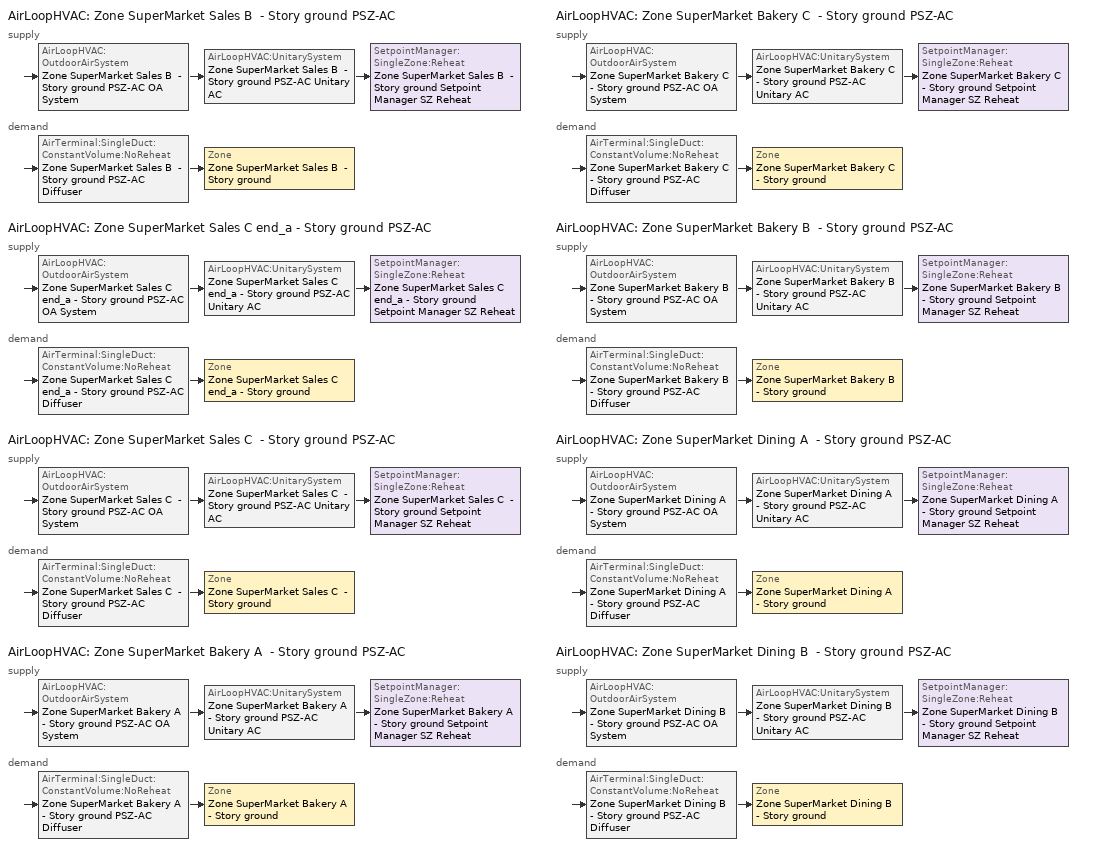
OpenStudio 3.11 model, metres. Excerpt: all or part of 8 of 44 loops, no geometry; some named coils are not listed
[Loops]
AirLoopHVAC 'Zone SuperMarket Sales B  - Story ground PSZ-AC'
 supply: AirLoopHVAC:OutdoorAirSystem 'Zone SuperMarket Sales B  - Story ground PSZ-AC OA System' > AirLoopHVAC:UnitarySystem 'Zone SuperMarket Sales B  - Story ground PSZ-AC Unitary AC' > SetpointManager:SingleZone:Reheat 'Zone SuperMarket Sales B  - Story ground Setpoint Manager SZ Reheat'
 demand: AirTerminal:SingleDuct:ConstantVolume:NoReheat 'Zone SuperMarket Sales B  - Story ground PSZ-AC Diffuser' > Zone 'Zone SuperMarket Sales B  - Story ground'
AirLoopHVAC 'Zone SuperMarket Sales C end_a - Story ground PSZ-AC'
 supply: AirLoopHVAC:OutdoorAirSystem 'Zone SuperMarket Sales C end_a - Story ground PSZ-AC OA System' > AirLoopHVAC:UnitarySystem 'Zone SuperMarket Sales C end_a - Story ground PSZ-AC Unitary AC' > SetpointManager:SingleZone:Reheat 'Zone SuperMarket Sales C end_a - Story ground Setpoint Manager SZ Reheat'
 demand: AirTerminal:SingleDuct:ConstantVolume:NoReheat 'Zone SuperMarket Sales C end_a - Story ground PSZ-AC Diffuser' > Zone 'Zone SuperMarket Sales C end_a - Story ground'
AirLoopHVAC 'Zone SuperMarket Sales C  - Story ground PSZ-AC'
 supply: AirLoopHVAC:OutdoorAirSystem 'Zone SuperMarket Sales C  - Story ground PSZ-AC OA System' > AirLoopHVAC:UnitarySystem 'Zone SuperMarket Sales C  - Story ground PSZ-AC Unitary AC' > SetpointManager:SingleZone:Reheat 'Zone SuperMarket Sales C  - Story ground Setpoint Manager SZ Reheat'
 demand: AirTerminal:SingleDuct:ConstantVolume:NoReheat 'Zone SuperMarket Sales C  - Story ground PSZ-AC Diffuser' > Zone 'Zone SuperMarket Sales C  - Story ground'
AirLoopHVAC 'Zone SuperMarket Bakery A  - Story ground PSZ-AC'
 supply: AirLoopHVAC:OutdoorAirSystem 'Zone SuperMarket Bakery A  - Story ground PSZ-AC OA System' > AirLoopHVAC:UnitarySystem 'Zone SuperMarket Bakery A  - Story ground PSZ-AC Unitary AC' > SetpointManager:SingleZone:Reheat 'Zone SuperMarket Bakery A  - Story ground Setpoint Manager SZ Reheat'
 demand: AirTerminal:SingleDuct:ConstantVolume:NoReheat 'Zone SuperMarket Bakery A  - Story ground PSZ-AC Diffuser' > Zone 'Zone SuperMarket Bakery A  - Story ground'
AirLoopHVAC 'Zone SuperMarket Bakery C  - Story ground PSZ-AC'
 supply: AirLoopHVAC:OutdoorAirSystem 'Zone SuperMarket Bakery C  - Story ground PSZ-AC OA System' > AirLoopHVAC:UnitarySystem 'Zone SuperMarket Bakery C  - Story ground PSZ-AC Unitary AC' > SetpointManager:SingleZone:Reheat 'Zone SuperMarket Bakery C  - Story ground Setpoint Manager SZ Reheat'
 demand: AirTerminal:SingleDuct:ConstantVolume:NoReheat 'Zone SuperMarket Bakery C  - Story ground PSZ-AC Diffuser' > Zone 'Zone SuperMarket Bakery C  - Story ground'
AirLoopHVAC 'Zone SuperMarket Bakery B  - Story ground PSZ-AC'
 supply: AirLoopHVAC:OutdoorAirSystem 'Zone SuperMarket Bakery B  - Story ground PSZ-AC OA System' > AirLoopHVAC:UnitarySystem 'Zone SuperMarket Bakery B  - Story ground PSZ-AC Unitary AC' > SetpointManager:SingleZone:Reheat 'Zone SuperMarket Bakery B  - Story ground Setpoint Manager SZ Reheat'
 demand: AirTerminal:SingleDuct:ConstantVolume:NoReheat 'Zone SuperMarket Bakery B  - Story ground PSZ-AC Diffuser' > Zone 'Zone SuperMarket Bakery B  - Story ground'
AirLoopHVAC 'Zone SuperMarket Dining A  - Story ground PSZ-AC'
 supply: AirLoopHVAC:OutdoorAirSystem 'Zone SuperMarket Dining A  - Story ground PSZ-AC OA System' > AirLoopHVAC:UnitarySystem 'Zone SuperMarket Dining A  - Story ground PSZ-AC Unitary AC' > SetpointManager:SingleZone:Reheat 'Zone SuperMarket Dining A  - Story ground Setpoint Manager SZ Reheat'
 demand: AirTerminal:SingleDuct:ConstantVolume:NoReheat 'Zone SuperMarket Dining A  - Story ground PSZ-AC Diffuser' > Zone 'Zone SuperMarket Dining A  - Story ground'
AirLoopHVAC 'Zone SuperMarket Dining B  - Story ground PSZ-AC'
 supply: AirLoopHVAC:OutdoorAirSystem 'Zone SuperMarket Dining B  - Story ground PSZ-AC OA System' > AirLoopHVAC:UnitarySystem 'Zone SuperMarket Dining B  - Story ground PSZ-AC Unitary AC' > SetpointManager:SingleZone:Reheat 'Zone SuperMarket Dining B  - Story ground Setpoint Manager SZ Reheat'
 demand: AirTerminal:SingleDuct:ConstantVolume:NoReheat 'Zone SuperMarket Dining B  - Story ground PSZ-AC Diffuser' > Zone 'Zone SuperMarket Dining B  - Story ground'
[Sizing:Zone] Zone Cooling Design Supply Air Temperature Input Method=SupplyAirTemperature; Zone Cooling Design Supply Air Temperature {C}=12.7778; Zone Cooling Design Supply Air Temperature Difference {deltaC}=11.11; Zone Heating Design Supply Air Temperature Input Method=SupplyAirTemperature; Zone Heating Design Supply Air Temperature {C}=50; Zone Heating Design Supply Air Temperature Difference {deltaC}=11.11; Zone Cooling Design Supply Air Humidity Ratio {kg-H2O/kg-air}=0.0085; Zone Heating Design Supply Air Humidity Ratio {kg-H2O/kg-air}=0.008; Cooling Design Air Flow Method=DesignDay; Heating Design Air Flow Method=DesignDay; Heating Maximum Air Flow Fraction=1; Account for Dedicated Outdoor Air System=No; Dedicated Outdoor Air System Control Strategy=NeutralSupplyAir; Dedicated Outdoor Air Low Setpoint Temperature for Design {C}=autosize; Dedicated Outdoor Air High Setpoint Temperature for Design {C}=autosize; Zone Load Sizing Method=Sensible Load Only No Latent Load; Zone Latent Cooling Design Supply Air Humidity Ratio Input Method=HumidityRatioDifference; Zone Cooling Design Supply Air Humidity Ratio Difference {kgWater/kgDryAir}=0.005; Zone Latent Heating Design Supply Air Humidity Ratio Input Method=HumidityRatioDifference; Zone Humidification Design Supply Air Humidity Ratio Difference {kgWater/kgDryAir}=0.005; Sizing Option=Coincident; Heating Coil Sizing Method=None; Maximum Heating Capacity To Cooling Load Sizing Ratio {W/W}=1
Zone SuperMarket Sales C end_a - Story ground; Zone SuperMarket Sales B  - Story ground; Zone SuperMarket Sales C  - Story ground; Zone SuperMarket Dining A  - Story ground; Zone SuperMarket Dining B  - Story ground; Zone SuperMarket Bakery A  - Story ground; Zone SuperMarket Bakery B  - Story ground; Zone SuperMarket Bakery C  - Story ground
[Zone equipment]
Zone SuperMarket Sales C end_a - Story ground: Zone SuperMarket Sales C end_a - Story ground PSZ-AC Diffuser
Zone SuperMarket Sales B  - Story ground: Zone SuperMarket Sales B  - Story ground PSZ-AC Diffuser
Zone SuperMarket Sales C  - Story ground: Zone SuperMarket Sales C  - Story ground PSZ-AC Diffuser
Zone SuperMarket Dining A  - Story ground: Zone SuperMarket Dining A  - Story ground PSZ-AC Diffuser
Zone SuperMarket Dining B  - Story ground: Zone SuperMarket Dining B  - Story ground PSZ-AC Diffuser
Zone SuperMarket Bakery A  - Story ground: Zone SuperMarket Bakery A  - Story ground Exhaust Fan, Zone SuperMarket Bakery A  - Story ground PSZ-AC Diffuser
Zone SuperMarket Bakery B  - Story ground: Zone SuperMarket Bakery B  - Story ground Exhaust Fan, Zone SuperMarket Bakery B  - Story ground PSZ-AC Diffuser
Zone SuperMarket Bakery C  - Story ground: Zone SuperMarket Bakery C  - Story ground Exhaust Fan, Zone SuperMarket Bakery C  - Story ground PSZ-AC Diffuser
[Fan:ZoneExhaust] Availability Schedule=Always On Discrete; Fan Total Efficiency=0.53983; Pressure Rise {Pa}=124.544; Flow Fraction Schedule=Always On Discrete; System Availability Manager Coupling Mode=Decoupled
Name | Maximum Flow Rate {m3/s}
Zone SuperMarket Bakery A  - Story ground Exhaust Fan; Zone SuperMarket Bakery C  - Story ground Exhaust Fan | 0.114032
Zone SuperMarket Bakery B  - Story ground Exhaust Fan | 1.08867
[Refrigeration:Case] Zone=Zone SuperMarket Sales B  - Story ground; Rated Ambient Relative Humidity {percent}=55; Rated Runtime Fraction=0.85; Case Height {m}=1.5; Under Case HVAC Return Air Fraction=0
Name | Availability Schedule | Rated Ambient Temperature {C} | Rated Total Cooling Capacity per Unit Length {W/m} | Rated Latent Heat Ratio | Case Length {m} | Case Operating Temperature {C} | Latent Case Credit Curve Type | Latent Case Credit Curve | Standard Case Fan Power per Unit Length {W/m} | Operating Case Fan Power per Unit Length {W/m} | Standard Case Lighting Power per Unit Length {W/m} | Installed Case Lighting Power per Unit Length {W/m} | Case Lighting Schedule | Fraction of Lighting Energy to Case | Case Anti-Sweat Heater Power per Unit Length {W/m} | Minimum Anti-Sweat Heater Power per Unit Length {W/m} | Anti-Sweat Heater Control Type | Humidity at Zero Anti-Sweat Heater Energy {percent} | Fraction of Anti-Sweat Heater Energy to Case | Case Defrost Power per Unit Length {W/m} | Case Defrost Type | Case Defrost Schedule | Case Defrost Drip-Down Schedule | Defrost Energy Correction Curve Type | Defrost Energy Correction Curve | Case Credit Fraction Schedule | Design Evaporator Temperature or Brine Inlet Temperature {C}
Coffin - Frozen Food | Always On Discrete | 23.8889 | 206.7 | 0.2 | 21.9256 | -21.7 | DewpointMethod | Coffin Latent Curve | 6.6 | 6.6 | 15.3 | 15.3 | Always On Discrete | 0.5 | 16.9 | 0 | Constant | 0 | 0.7 | 786 | ElectricWithTemperatureTermination | Coffin - Frozen Food Defrost | Coffin - Frozen Food Dripdown | DewpointMethod | Coffin Defrost Curve | Coffin - Frozen Food Case Credit | -24.4
Coffin - Ice Cream | Always On Discrete | 23.8889 | 240.4 | 0.2 | 5.48141 | -28.3 | DewpointMethod | Coffin Latent Curve | 6.6 | 6.6 | 17.6 | 17.6 | Always On Discrete | 0.5 | 13.1 | 0 | Constant | 0 | 0.7 | 745 | ElectricWithTemperatureTermination | Coffin - Ice Cream Defrost | Coffin - Ice Cream Dripdown | DewpointMethod | Coffin Defrost Curve | Coffin - Ice Cream Case Credit | -31.1
Reach-in - Ice Cream | Always On Discrete | 23.8889 | 473.9 | 0.1 | 51.2512 | -23.9 | DewpointMethod | Glass Door Latent Curve | 32.5 | 32.5 | 25.8 | 25.8 | Always On Discrete | 0.5 | 139.4 | 0 | Constant | 0 | 0.7 | 955.4 | ElectricWithTemperatureTermination | Reach-in - Ice Cream Defrost | Reach-in - Ice Cream Dripdown | DewpointMethod | Glass Door Defrost Curve | Reach-in - Ice Cream Case Credit | -27.2
Reach-in - Frozen Food | Always On Discrete | 23.8889 | 438.9 | 0.1 | 14.2517 | -20 | DewpointMethod | Glass Door Latent Curve | 32.5 | 32.5 | 25.8 | 25.8 | Always On Discrete | 0.5 | 139.4 | 0 | Constant | 0 | 0.7 | 955.4 | ElectricWithTemperatureTermination | Reach-in - Frozen Food Defrost | Reach-in - Frozen Food Dripdown | DewpointMethod | Glass Door Defrost Curve | Reach-in - Frozen Food Case Credit | -23.9
Reach-in - Dairy Deli Beverage Case | Always On Discrete | 23.8889 | 282.1 | 0.2 | 87.7026 | 1.4 | DewpointMethod | Glass Door Latent Curve | 21.3 | 21.3 | 22.7 | 22.7 | Always On Discrete | 0.5 | 56.6 | 0 | Constant | 0 | 0.7 | 0 | OffCycle | Always On Discrete |  | None |  | Reach-in - Dairy Deli Beverage Case Case Credit | -1.1
Service - Meat Deli Bakery | Always On Discrete | 23.8889 | 317.3 | 0.1 | 23.296 | -2.2 | DewpointMethod | Glass Door Latent Curve | 12.6 | 12.6 | 17 | 17 | Always On Discrete | 0.5 |  | 0 | None | 0 | 1 | 0 | OffCycle | Always On Discrete |  | None |  | Service - Meat Deli Bakery Case Credit | -6.7
Island - Deli Produce | Always On Discrete | 23.8889 | 372.6 | 0.2 | 4.93327 | -1.1 | DewpointMethod | Coffin Latent Curve | 7.6 | 7.6 | 9.8 | 9.8 | Always On Discrete | 0.5 | 13.1 | 0 | Constant | 0 | 0.7 | 656.2 | ElectricWithTemperatureTermination | Island - Deli Produce Defrost | Island - Deli Produce Dripdown | DewpointMethod | Coffin Defrost Curve | Island - Deli Produce Case Credit | -3.6
Vertical Open - All | Always On Discrete | 23.8889 | 1187.6 | 0.3 | 22.4738 | 0.6 | DewpointMethod | Open Latent Curve | 14.5 | 14.5 | 18.9 | 18.9 | Always On Discrete | 0.5 |  | 0 | None | 0 | 1 | 0 | OffCycle | Always On Discrete |  | None |  | Vertical Open - All Case Credit | -2.2
SuperMarket advanced LT Coffin - Ice Cream - Ice Cream |  | 24 | 1432.66 | 0.2 | 2 | -27.2 | CaseTemperatureMethod | Refrigeration Case Latent Credit Curve 1 | 41.01 | 8.75 | 45.93 | 16.4 |  | 1 |  |  | None | -10 | 1 | 0 | OffCycle | Always On Discrete |  | None |  |  | -31.1
SuperMarket advanced LT Reach-In - Ice Cream - Ice Cream |  | 24 | 1432.66 | 0.1 | 42 | -22.2 | CaseTemperatureMethod | Refrigeration Case Latent Credit Curve 2 | 41.01 | 32.81 | 45.93 | 28.5 |  | 1 |  |  | None | -10 | 1 | 0 | OffCycle | Always On Discrete |  | None |  |  | -26.1
SuperMarket advanced LT Reach-In - Frozen Food - Frozen Food |  | 24 | 1432.66 | 0.1 | 42 | -18.3 | CaseTemperatureMethod | Refrigeration Case Latent Credit Curve 3 | 41.01 | 32.81 | 45.93 | 28.5 |  | 1 |  |  | None | -10 | 1 | 0 | OffCycle | Always On Discrete |  | None |  |  | -21.7
SuperMarket advanced MT Island - Deli Produce - Deli |  | 24 | 1432.66 | 0.2 | 25.2 | 0 | CaseTemperatureMethod | Refrigeration Case Latent Credit Curve 4 | 41.01 | 8.7 | 45.93 | 16.4 |  | 1 |  |  | None | -10 | 1 | 0 | OffCycle | Always On Discrete |  | None |  |  | -3.9
SuperMarket advanced MT Island - Deli Produce - Produce |  | 24 | 1432.66 | 0.2 | 18 | 0 | CaseTemperatureMethod | Refrigeration Case Latent Credit Curve 5 | 41.01 | 8.7 | 45.93 | 16.4 |  | 1 |  |  | None | -10 | 1 | 0 | OffCycle | Always On Discrete |  | None |  |  | -3.9
SuperMarket advanced MT Service - Meat - Meat |  | 24 | 1432.66 | 0.1 | 7.2 | -0.6 | CaseTemperatureMethod | Refrigeration Case Latent Credit Curve 6 | 41.01 | 23 | 45.93 | 15.6 |  | 1 |  |  | None | -10 | 1 | 0 | OffCycle | Always On Discrete |  | None |  |  | -3.3
SuperMarket advanced MT Service - Others - Deli |  | 24 | 1432.66 | 0.1 | 12 | -0.6 | CaseTemperatureMethod | Refrigeration Case Latent Credit Curve 7 | 41.01 | 39.4 | 45.93 | 9.8 |  | 1 |  |  | None | -10 | 1 | 0 | OffCycle | Always On Discrete |  | None |  |  | -3.3
SuperMarket advanced MT Service - Others - Bakery |  | 24 | 1432.66 | 0.1 | 2.4 | -0.6 | CaseTemperatureMethod | Refrigeration Case Latent Credit Curve 8 | 41.01 | 39.4 | 45.93 | 9.8 |  | 1 |  |  | None | -10 | 1 | 0 | OffCycle | Always On Discrete |  | None |  |  | -3.3
SuperMarket advanced MT Vertical Open - Meat - Meat |  | 24 | 1432.66 | 0.3 | 14.4 | -1.1 | CaseTemperatureMethod | Refrigeration Case Latent Credit Curve 9 | 41.01 | 20 | 45.93 | 15.9 |  | 1 |  |  | None | -10 | 1 | 0 | OffCycle | Always On Discrete |  | None |  |  | -5.6
SuperMarket advanced MT Vertical Open - Beverage - Beverage |  | 24 | 1432.66 | 0.3 | 4.8 | 2.8 | CaseTemperatureMethod | Refrigeration Case Latent Credit Curve 10 | 41.01 | 26.7 | 45.93 | 27.3 |  | 1 |  |  | None | -10 | 1 | 0 | OffCycle | Always On Discrete |  | None |  |  | -2.2
SuperMarket advanced MT Vertical Open - Others - Dairy |  | 24 | 1432.66 | 0.3 | 16.8 | -0.6 | CaseTemperatureMethod | Refrigeration Case Latent Credit Curve 11 | 41.01 | 27.3 | 45.93 | 24.2 |  | 1 |  |  | None | -10 | 1 | 0 | OffCycle | Always On Discrete |  | None |  |  | -3.9
SuperMarket advanced MT Vertical Open - Others - Salad |  | 24 | 1432.66 | 0.3 | 14.4 | -0.6 | CaseTemperatureMethod | Refrigeration Case Latent Credit Curve 12 | 41.01 | 27.3 | 45.93 | 24.2 |  | 1 |  |  | None | -10 | 1 | 0 | OffCycle | Always On Discrete |  | None |  |  | -3.9
SuperMarket advanced MT Vertical Open - Others - Floral |  | 24 | 1432.66 | 0.3 | 4.8 | -0.6 | CaseTemperatureMethod | Refrigeration Case Latent Credit Curve 13 | 41.01 | 27.3 | 45.93 | 24.2 |  | 1 |  |  | None | -10 | 1 | 0 | OffCycle | Always On Discrete |  | None |  |  | -3.9
SuperMarket advanced MT Vertical Open - Others - Prepared Foods |  | 24 | 1432.66 | 0.3 | 16.8 | -0.6 | CaseTemperatureMethod | Refrigeration Case Latent Credit Curve 14 | 41.01 | 27.3 | 45.93 | 24.2 |  | 1 |  |  | None | -10 | 1 | 0 | OffCycle | Always On Discrete |  | None |  |  | -3.9
[AirLoopHVAC] Design Supply Air Flow Rate {m3/s}=autosize; Design Return Air Flow Fraction of Supply Air Flow=1
Name | Availability Schedule
Zone SuperMarket Sales B  - Story ground PSZ-AC | Zone SuperMarket Sales B  - Story ground PSZ-AC Occ Sch
Zone SuperMarket Sales C end_a - Story ground PSZ-AC | Zone SuperMarket Sales C end_a - Story ground PSZ-AC Occ Sch
Zone SuperMarket Sales C  - Story ground PSZ-AC | Zone SuperMarket Sales C  - Story ground PSZ-AC Occ Sch
Zone SuperMarket Bakery A  - Story ground PSZ-AC | Zone SuperMarket Bakery A  - Story ground PSZ-AC Occ Sch
Zone SuperMarket Bakery C  - Story ground PSZ-AC | Zone SuperMarket Bakery C  - Story ground PSZ-AC Occ Sch
Zone SuperMarket Bakery B  - Story ground PSZ-AC | Zone SuperMarket Bakery B  - Story ground PSZ-AC Occ Sch
Zone SuperMarket Dining A  - Story ground PSZ-AC | Zone SuperMarket Dining A  - Story ground PSZ-AC Occ Sch
Zone SuperMarket Dining B  - Story ground PSZ-AC | Zone SuperMarket Dining B  - Story ground PSZ-AC Occ Sch
[Sizing:System] Type of Load to Size On=Sensible; Design Outdoor Air Flow Rate {m3/s}=Autosize; Central Heating Maximum System Air Flow Ratio=1; Preheat Design Temperature {C}=7.22222; Preheat Design Humidity Ratio {kg-H2O/kg-Air}=0.008; Precool Design Temperature {C}=12.7778; Precool Design Humidity Ratio {kg-H2O/kg-Air}=0.008; Central Cooling Design Supply Air Temperature {C}=12.7778; Central Heating Design Supply Air Temperature {C}=50; Sizing Option=Coincident; 100% Outdoor Air in Cooling=No; 100% Outdoor Air in Heating=No; Central Cooling Design Supply Air Humidity Ratio {kg-H2O/kg-Air}=0.0085; Central Heating Design Supply Air Humidity Ratio {kg-H2O/kg-Air}=0.008; Cooling Design Air Flow Method=DesignDay; Heating Design Air Flow Method=DesignDay; System Outdoor Air Method=ZoneSum; Zone Maximum Outdoor Air Fraction=1; Cooling Supply Air Flow Rate Per Floor Area {m3/s-m2}=0.00996765; Cooling Fraction of Autosized Cooling Supply Air Flow Rate=1; Cooling Supply Air Flow Rate Per Unit Cooling Capacity {m3/s-W}=3.94755e-05; Heating Supply Air Flow Rate Per Floor Area {m3/s-m2}=0.00996765; Heating Fraction of Autosized Heating Supply Air Flow Rate=1; Heating Fraction of Autosized Cooling Supply Air Flow Rate=1; Heating Supply Air Flow Rate Per Unit Heating Capacity {m3/s-W}=3.15882e-05; Cooling Design Capacity Method=CoolingDesignCapacity; Cooling Design Capacity {W}=autosize; Cooling Design Capacity Per Floor Area {W/m2}=234.7; Fraction of Autosized Cooling Design Capacity=1; Heating Design Capacity Method=HeatingDesignCapacity; Heating Design Capacity {W}=autosize; Heating Design Capacity Per Floor Area {W/m2}=157; Fraction of Autosized Heating Design Capacity=1; Central Cooling Capacity Control Method=OnOff; Occupant Diversity=autosize; Heating Coil Sizing Method=None; Maximum Heating Capacity To Cooling Capacity Sizing Ratio {W/W}=1
Zone SuperMarket Sales B  - Story ground PSZ-AC; Zone SuperMarket Sales C end_a - Story ground PSZ-AC; Zone SuperMarket Sales C  - Story ground PSZ-AC; Zone SuperMarket Bakery A  - Story ground PSZ-AC; Zone SuperMarket Bakery C  - Story ground PSZ-AC; Zone SuperMarket Bakery B  - Story ground PSZ-AC; Zone SuperMarket Dining A  - Story ground PSZ-AC; Zone SuperMarket Dining B  - Story ground PSZ-AC
[SetpointManager:SingleZone:Reheat] Minimum Supply Air Temperature {C}=12.7778; Maximum Supply Air Temperature {C}=50
Name | Control Zone | Setpoint Node or NodeList
Zone SuperMarket Sales B  - Story ground Setpoint Manager SZ Reheat | Zone SuperMarket Sales B  - Story ground | Zone SuperMarket Sales B  - Story ground PSZ-AC Supply Outlet Node
Zone SuperMarket Sales C end_a - Story ground Setpoint Manager SZ Reheat | Zone SuperMarket Sales C end_a - Story ground | Zone SuperMarket Sales C end_a - Story ground PSZ-AC Supply Outlet Node
Zone SuperMarket Sales C  - Story ground Setpoint Manager SZ Reheat | Zone SuperMarket Sales C  - Story ground | Zone SuperMarket Sales C  - Story ground PSZ-AC Supply Outlet Node
Zone SuperMarket Bakery A  - Story ground Setpoint Manager SZ Reheat | Zone SuperMarket Bakery A  - Story ground | Zone SuperMarket Bakery A  - Story ground PSZ-AC Supply Outlet Node
Zone SuperMarket Bakery C  - Story ground Setpoint Manager SZ Reheat | Zone SuperMarket Bakery C  - Story ground | Zone SuperMarket Bakery C  - Story ground PSZ-AC Supply Outlet Node
Zone SuperMarket Bakery B  - Story ground Setpoint Manager SZ Reheat | Zone SuperMarket Bakery B  - Story ground | Zone SuperMarket Bakery B  - Story ground PSZ-AC Supply Outlet Node
Zone SuperMarket Dining A  - Story ground Setpoint Manager SZ Reheat | Zone SuperMarket Dining A  - Story ground | Zone SuperMarket Dining A  - Story ground PSZ-AC Supply Outlet Node
Zone SuperMarket Dining B  - Story ground Setpoint Manager SZ Reheat | Zone SuperMarket Dining B  - Story ground | Zone SuperMarket Dining B  - Story ground PSZ-AC Supply Outlet Node
[Coil:Heating:Electric] Availability Schedule=Always On Discrete; Efficiency=1
Zone SuperMarket Sales B  - Story ground PSZ-AC Electric Backup Htg Coil; Zone SuperMarket Sales C end_a - Story ground PSZ-AC Electric Backup Htg Coil; Zone SuperMarket Sales C  - Story ground PSZ-AC Electric Backup Htg Coil; Zone SuperMarket Bakery A  - Story ground PSZ-AC Electric Backup Htg Coil; Zone SuperMarket Bakery C  - Story ground PSZ-AC Electric Backup Htg Coil; Zone SuperMarket Bakery B  - Story ground PSZ-AC Electric Backup Htg Coil; Zone SuperMarket Dining A  - Story ground PSZ-AC Electric Backup Htg Coil; Zone SuperMarket Dining B  - Story ground PSZ-AC Electric Backup Htg Coil
[Coil:Cooling:DX:SingleSpeed] Availability Schedule=Always On Discrete; Rated Total Cooling Capacity {W}=autosize; Rated Sensible Heat Ratio=autosize; Rated Air Flow Rate {m3/s}=autosize; Rated Evaporator Fan Power Per Volume Flow Rate 2017 {W/(m3/s)}=773.3; Rated Evaporator Fan Power Per Volume Flow Rate 2023 {W/(m3/s)}=934.4; Total Cooling Capacity Function of Temperature Curve=CoilClgDXQRatio_fTwbToadbSI; Total Cooling Capacity Function of Flow Fraction Curve=CoilClgDXSnglQRatio_fCFMRatio; Energy Input Ratio Function of Temperature Curve=CoilClgDXEIRRatio_fTwbToadbSI; Energy Input Ratio Function of Flow Fraction Curve=CoilClgDXSnglEIRRatio_fCFMRatio; Part Load Fraction Correlation Curve=CoilClgDXEIRRatio_fQFrac; Minimum Outdoor Dry-Bulb Temperature for Compressor Operation {C}=-25; Nominal Time for Condensate Removal to Begin {s}=0; Ratio of Initial Moisture Evaporation Rate and Steady State Latent Capacity=0; Maximum Cycling Rate {cycles/hr}=0; Latent Capacity Time Constant {s}=0; Condenser Type=AirCooled; Evaporative Condenser Effectiveness=0.9; Evaporative Condenser Air Flow Rate {m3/s}=autosize; Evaporative Condenser Pump Rated Power Consumption {W}=autosize; Crankcase Heater Capacity {W}=0; Maximum Outdoor Dry-Bulb Temperature for Crankcase Heater Operation {C}=10; Basin Heater Capacity {W/K}=0; Basin Heater Setpoint Temperature {C}=2
Name | Rated COP {W/W}
Zone SuperMarket Sales B  - Story ground PSZ-AC 1spd DX AC Clg Coil 273kBtu/hr 13IEER | 3.59497
Zone SuperMarket Sales C end_a - Story ground PSZ-AC 1spd DX AC Clg Coil 11kBtu/hr 13.4SEER; Zone SuperMarket Sales C  - Story ground PSZ-AC 1spd DX AC Clg Coil 61kBtu/hr 13.4SEER; Zone SuperMarket Bakery A  - Story ground PSZ-AC 1spd DX AC Clg Coil 7kBtu/hr 13.4SEER; Zone SuperMarket Bakery C  - Story ground PSZ-AC 1spd DX AC Clg Coil 6kBtu/hr 13.4SEER; Zone SuperMarket Bakery B  - Story ground PSZ-AC 1spd DX AC Clg Coil 39kBtu/hr 13.4SEER; Zone SuperMarket Dining A  - Story ground PSZ-AC 1spd DX AC Clg Coil 5kBtu/hr 13.4SEER; Zone SuperMarket Dining B  - Story ground PSZ-AC 1spd DX AC Clg Coil 39kBtu/hr 13.4SEER | 3.721984
[Fan:OnOff] Availability Schedule=Always On Discrete; Pressure Rise {Pa}=622.722; Maximum Flow Rate {m3/s}=autosize; Motor In Airstream Fraction=1
Name | Fan Total Efficiency | Motor Efficiency | Fan Power Ratio Function of Speed Ratio Curve | Fan Efficiency Ratio Function of Speed Ratio Curve
Zone SuperMarket Sales B  - Story ground PSZ-AC Fan | 0.58175 | 0.895 | Fan On Off Power Curve 30 | Fan On Off Efficiency Curve 30
Zone SuperMarket Sales C end_a - Story ground PSZ-AC Fan | 0.55575 | 0.855 | Fan On Off Power Curve 31 | Fan On Off Efficiency Curve 31
Zone SuperMarket Sales C  - Story ground PSZ-AC Fan | 0.56225 | 0.865 | Fan On Off Power Curve 32 | Fan On Off Efficiency Curve 32
Zone SuperMarket Bakery A  - Story ground PSZ-AC Fan | 0.55575 | 0.855 | Fan On Off Power Curve 33 | Fan On Off Efficiency Curve 33
Zone SuperMarket Bakery C  - Story ground PSZ-AC Fan | 0.55575 | 0.855 | Fan On Off Power Curve 34 | Fan On Off Efficiency Curve 34
Zone SuperMarket Bakery B  - Story ground PSZ-AC Fan | 0.55575 | 0.855 | Fan On Off Power Curve 35 | Fan On Off Efficiency Curve 35
Zone SuperMarket Dining A  - Story ground PSZ-AC Fan | 0.55575 | 0.855 | Fan On Off Power Curve 36 | Fan On Off Efficiency Curve 36
Zone SuperMarket Dining B  - Story ground PSZ-AC Fan | 0.55575 | 0.855 | Fan On Off Power Curve 37 | Fan On Off Efficiency Curve 37
[AirLoopHVAC:UnitarySystem] Control Type=Load; Dehumidification Control Type=None; Availability Schedule=Always On Discrete; Fan Placement=DrawThrough; DX Heating Coil Sizing Ratio=1; Use DOAS DX Cooling Coil=No; DOAS DX Cooling Coil Leaving Minimum Air Temperature {C}=2; Latent Load Control=SensibleOnlyLoadControl; Supply Air Flow Rate Method During Cooling Operation=SupplyAirFlowRate; Supply Air Flow Rate During Cooling Operation {m3/s}=Autosize; Supply Air Flow Rate Method During Heating Operation=SupplyAirFlowRate; Supply Air Flow Rate During Heating Operation {m3/s}=Autosize; Supply Air Flow Rate Method When No Cooling or Heating is Required=None; No Load Supply Air Flow Rate Control Set To Low Speed=Yes; Maximum Supply Air Temperature {C}=80; Maximum Outdoor Dry-Bulb Temperature for Supplemental Heater Operation {C}=21; Ancilliary On-Cycle Electric Power {W}=0; Ancilliary Off-Cycle Electric Power {W}=0
Name | Controlling Zone or Thermostat Location | Supply Fan | Supply Air Fan Operating Mode Schedule | Heating Coil | Cooling Coil | Supplemental Heating Coil
Zone SuperMarket Sales B  - Story ground PSZ-AC Unitary AC | Zone SuperMarket Sales B  - Story ground | Zone SuperMarket Sales B  - Story ground PSZ-AC Fan | Zone SuperMarket Sales B  - Story ground PSZ-AC Occ Sch | Zone SuperMarket Sales B  - Story ground PSZ-AC Water Htg Coil | Zone SuperMarket Sales B  - Story ground PSZ-AC 1spd DX AC Clg Coil 273kBtu/hr 13IEER | Zone SuperMarket Sales B  - Story ground PSZ-AC Electric Backup Htg Coil
Zone SuperMarket Sales C end_a - Story ground PSZ-AC Unitary AC | Zone SuperMarket Sales C end_a - Story ground | Zone SuperMarket Sales C end_a - Story ground PSZ-AC Fan | Zone SuperMarket Sales C end_a - Story ground PSZ-AC Occ Sch | Zone SuperMarket Sales C end_a - Story ground PSZ-AC Water Htg Coil | Zone SuperMarket Sales C end_a - Story ground PSZ-AC 1spd DX AC Clg Coil 11kBtu/hr 13.4SEER | Zone SuperMarket Sales C end_a - Story ground PSZ-AC Electric Backup Htg Coil
Zone SuperMarket Sales C  - Story ground PSZ-AC Unitary AC | Zone SuperMarket Sales C  - Story ground | Zone SuperMarket Sales C  - Story ground PSZ-AC Fan | Zone SuperMarket Sales C  - Story ground PSZ-AC Occ Sch | Zone SuperMarket Sales C  - Story ground PSZ-AC Water Htg Coil | Zone SuperMarket Sales C  - Story ground PSZ-AC 1spd DX AC Clg Coil 61kBtu/hr 13.4SEER | Zone SuperMarket Sales C  - Story ground PSZ-AC Electric Backup Htg Coil
Zone SuperMarket Bakery A  - Story ground PSZ-AC Unitary AC | Zone SuperMarket Bakery A  - Story ground | Zone SuperMarket Bakery A  - Story ground PSZ-AC Fan | Zone SuperMarket Bakery A  - Story ground PSZ-AC Occ Sch | Zone SuperMarket Bakery A  - Story ground PSZ-AC Water Htg Coil | Zone SuperMarket Bakery A  - Story ground PSZ-AC 1spd DX AC Clg Coil 7kBtu/hr 13.4SEER | Zone SuperMarket Bakery A  - Story ground PSZ-AC Electric Backup Htg Coil
Zone SuperMarket Bakery C  - Story ground PSZ-AC Unitary AC | Zone SuperMarket Bakery C  - Story ground | Zone SuperMarket Bakery C  - Story ground PSZ-AC Fan | Zone SuperMarket Bakery C  - Story ground PSZ-AC Occ Sch | Zone SuperMarket Bakery C  - Story ground PSZ-AC Water Htg Coil | Zone SuperMarket Bakery C  - Story ground PSZ-AC 1spd DX AC Clg Coil 6kBtu/hr 13.4SEER | Zone SuperMarket Bakery C  - Story ground PSZ-AC Electric Backup Htg Coil
Zone SuperMarket Bakery B  - Story ground PSZ-AC Unitary AC | Zone SuperMarket Bakery B  - Story ground | Zone SuperMarket Bakery B  - Story ground PSZ-AC Fan | Zone SuperMarket Bakery B  - Story ground PSZ-AC Occ Sch | Zone SuperMarket Bakery B  - Story ground PSZ-AC Water Htg Coil | Zone SuperMarket Bakery B  - Story ground PSZ-AC 1spd DX AC Clg Coil 39kBtu/hr 13.4SEER | Zone SuperMarket Bakery B  - Story ground PSZ-AC Electric Backup Htg Coil
Zone SuperMarket Dining A  - Story ground PSZ-AC Unitary AC | Zone SuperMarket Dining A  - Story ground | Zone SuperMarket Dining A  - Story ground PSZ-AC Fan | Zone SuperMarket Dining A  - Story ground PSZ-AC Occ Sch | Zone SuperMarket Dining A  - Story ground PSZ-AC Water Htg Coil | Zone SuperMarket Dining A  - Story ground PSZ-AC 1spd DX AC Clg Coil 5kBtu/hr 13.4SEER | Zone SuperMarket Dining A  - Story ground PSZ-AC Electric Backup Htg Coil
Zone SuperMarket Dining B  - Story ground PSZ-AC Unitary AC | Zone SuperMarket Dining B  - Story ground | Zone SuperMarket Dining B  - Story ground PSZ-AC Fan | Zone SuperMarket Dining B  - Story ground PSZ-AC Occ Sch | Zone SuperMarket Dining B  - Story ground PSZ-AC Water Htg Coil | Zone SuperMarket Dining B  - Story ground PSZ-AC 1spd DX AC Clg Coil 39kBtu/hr 13.4SEER | Zone SuperMarket Dining B  - Story ground PSZ-AC Electric Backup Htg Coil
[Controller:OutdoorAir] Minimum Outdoor Air Flow Rate {m3/s}=autosize; Maximum Outdoor Air Flow Rate {m3/s}=Autosize; Economizer Control Action Type=ModulateFlow; Lockout Type=LockoutWithHeating; Minimum Limit Type=FixedMinimum; High Humidity Control=No; High Humidity Outdoor Air Flow Ratio=1; Control High Indoor Humidity Based on Outdoor Humidity Ratio=Yes; Economizer Operation Staging=InterlockedWithMechanicalCooling
Name | Economizer Control Type | Minimum Outdoor Air Schedule | Maximum Fraction of Outdoor Air Schedule | Controller Mechanical Ventilation | Heat Recovery Bypass Control Type | Economizer Maximum Limit Dry-Bulb Temperature {C} | Economizer Maximum Limit Enthalpy {J/kg}
Zone SuperMarket Sales B  - Story ground PSZ-AC OA System Controller | DifferentialDryBulb | Zone SuperMarket Sales B  - Story ground PSZ-AC Occ Sch | ems_Zone_SuperMarket_Sales_B____Story_ground_PSZ_AC_maxOASch | Controller Mechanical Ventilation 31 | BypassWhenOAFlowGreaterThanMinimum
Zone SuperMarket Sales C end_a - Story ground PSZ-AC OA System Controller | NoEconomizer | Zone SuperMarket Sales C end_a - Story ground PSZ-AC Occ Sch | ems_Zone_SuperMarket_Sales_C_end_a___Story_ground_PSZ_AC_maxOASch | Controller Mechanical Ventilation 32 | BypassWhenWithinEconomizerLimits | 28 | 64000
Zone SuperMarket Sales C  - Story ground PSZ-AC OA System Controller | DifferentialDryBulb | Zone SuperMarket Sales C  - Story ground PSZ-AC Occ Sch | ems_Zone_SuperMarket_Sales_C____Story_ground_PSZ_AC_maxOASch | Controller Mechanical Ventilation 33 | BypassWhenWithinEconomizerLimits
Zone SuperMarket Bakery A  - Story ground PSZ-AC OA System Controller | NoEconomizer | Zone SuperMarket Bakery A  - Story ground PSZ-AC Occ Sch | ems_Zone_SuperMarket_Bakery_A____Story_ground_PSZ_AC_maxOASch | Controller Mechanical Ventilation 34 | BypassWhenWithinEconomizerLimits | 28 | 64000
Zone SuperMarket Bakery C  - Story ground PSZ-AC OA System Controller | NoEconomizer | Zone SuperMarket Bakery C  - Story ground PSZ-AC Occ Sch | ems_Zone_SuperMarket_Bakery_C____Story_ground_PSZ_AC_maxOASch | Controller Mechanical Ventilation 35 | BypassWhenWithinEconomizerLimits | 28 | 64000
Zone SuperMarket Bakery B  - Story ground PSZ-AC OA System Controller | NoEconomizer | Zone SuperMarket Bakery B  - Story ground PSZ-AC Occ Sch | ems_Zone_SuperMarket_Bakery_B____Story_ground_PSZ_AC_maxOASch | Controller Mechanical Ventilation 36 | BypassWhenWithinEconomizerLimits | 28 | 64000
Zone SuperMarket Dining A  - Story ground PSZ-AC OA System Controller | NoEconomizer | Zone SuperMarket Dining A  - Story ground PSZ-AC Occ Sch | ems_Zone_SuperMarket_Dining_A____Story_ground_PSZ_AC_maxOASch | Controller Mechanical Ventilation 37 | BypassWhenWithinEconomizerLimits | 28 | 64000
Zone SuperMarket Dining B  - Story ground PSZ-AC OA System Controller | NoEconomizer | Zone SuperMarket Dining B  - Story ground PSZ-AC Occ Sch | ems_Zone_SuperMarket_Dining_B____Story_ground_PSZ_AC_maxOASch | Controller Mechanical Ventilation 38 | BypassWhenWithinEconomizerLimits | 28 | 64000
[Controller:MechanicalVentilation] Availability Schedule=Always On Discrete
Controller Mechanical Ventilation 31; Controller Mechanical Ventilation 32; Controller Mechanical Ventilation 33; Controller Mechanical Ventilation 34; Controller Mechanical Ventilation 35; Controller Mechanical Ventilation 36; Controller Mechanical Ventilation 37; Controller Mechanical Ventilation 38
[AirLoopHVAC:OutdoorAirSystem]
Name | Controller
Zone SuperMarket Sales B  - Story ground PSZ-AC OA System | Zone SuperMarket Sales B  - Story ground PSZ-AC OA System Controller
Zone SuperMarket Sales C end_a - Story ground PSZ-AC OA System | Zone SuperMarket Sales C end_a - Story ground PSZ-AC OA System Controller
Zone SuperMarket Sales C  - Story ground PSZ-AC OA System | Zone SuperMarket Sales C  - Story ground PSZ-AC OA System Controller
Zone SuperMarket Bakery A  - Story ground PSZ-AC OA System | Zone SuperMarket Bakery A  - Story ground PSZ-AC OA System Controller
Zone SuperMarket Bakery C  - Story ground PSZ-AC OA System | Zone SuperMarket Bakery C  - Story ground PSZ-AC OA System Controller
Zone SuperMarket Bakery B  - Story ground PSZ-AC OA System | Zone SuperMarket Bakery B  - Story ground PSZ-AC OA System Controller
Zone SuperMarket Dining A  - Story ground PSZ-AC OA System | Zone SuperMarket Dining A  - Story ground PSZ-AC OA System Controller
Zone SuperMarket Dining B  - Story ground PSZ-AC OA System | Zone SuperMarket Dining B  - Story ground PSZ-AC OA System Controller
[AirTerminal:SingleDuct:ConstantVolume:NoReheat] Availability Schedule=Always On Discrete; Maximum Air Flow Rate {m3/s}=AutoSize
Zone SuperMarket Sales B  - Story ground PSZ-AC Diffuser; Zone SuperMarket Sales C end_a - Story ground PSZ-AC Diffuser; Zone SuperMarket Sales C  - Story ground PSZ-AC Diffuser; Zone SuperMarket Bakery A  - Story ground PSZ-AC Diffuser; Zone SuperMarket Bakery C  - Story ground PSZ-AC Diffuser; Zone SuperMarket Bakery B  - Story ground PSZ-AC Diffuser; Zone SuperMarket Dining A  - Story ground PSZ-AC Diffuser; Zone SuperMarket Dining B  - Story ground PSZ-AC Diffuser
[Schedule:Ruleset]
Name | Default Day Schedule | Summer Design Day Schedule | Winter Design Day Schedule
Coffin - Frozen Food Defrost | Coffin - Frozen Food Defrost Default
Coffin - Frozen Food Dripdown | Coffin - Frozen Food Dripdown Default
Coffin - Frozen Food Case Credit | Coffin - Frozen Food Case Credit Default
Coffin - Ice Cream Defrost | Coffin - Ice Cream Defrost Default
Coffin - Ice Cream Dripdown | Coffin - Ice Cream Dripdown Default
Coffin - Ice Cream Case Credit | Coffin - Ice Cream Case Credit Default
Reach-in - Ice Cream Defrost | Reach-in - Ice Cream Defrost Default
Reach-in - Ice Cream Dripdown | Reach-in - Ice Cream Dripdown Default
Reach-in - Ice Cream Case Credit | Reach-in - Ice Cream Case Credit Default
Reach-in - Frozen Food Defrost | Reach-in - Frozen Food Defrost Default
Reach-in - Frozen Food Dripdown | Reach-in - Frozen Food Dripdown Default
Reach-in - Frozen Food Case Credit | Reach-in - Frozen Food Case Credit Default
Reach-in - Dairy Deli Beverage Case Case Credit | Reach-in - Dairy Deli Beverage Case Case Credit Default
Service - Meat Deli Bakery Case Credit | Service - Meat Deli Bakery Case Credit Default
Island - Deli Produce Defrost | Island - Deli Produce Defrost Default
Island - Deli Produce Dripdown | Island - Deli Produce Dripdown Default
Island - Deli Produce Case Credit | Island - Deli Produce Case Credit Default
Vertical Open - All Case Credit | Vertical Open - All Case Credit Default
Zone SuperMarket Bakery A  - Story ground PSZ-AC Occ Sch | Zone SuperMarket Bakery A  - Story ground PSZ-AC Occ Sch Default | Zone SuperMarket Bakery A  - Story ground PSZ-AC Occ Sch Summer Design Day | Zone SuperMarket Bakery A  - Story ground PSZ-AC Occ Sch Winter Design Day
ems_Zone_SuperMarket_Bakery_A____Story_ground_PSZ_AC_maxOASch | ems_Zone_SuperMarket_Bakery_A____Story_ground_PSZ_AC_maxOASch_Default
Zone SuperMarket Bakery B  - Story ground PSZ-AC Occ Sch | Zone SuperMarket Bakery B  - Story ground PSZ-AC Occ Sch Default | Zone SuperMarket Bakery B  - Story ground PSZ-AC Occ Sch Summer Design Day | Zone SuperMarket Bakery B  - Story ground PSZ-AC Occ Sch Winter Design Day
ems_Zone_SuperMarket_Bakery_B____Story_ground_PSZ_AC_maxOASch | ems_Zone_SuperMarket_Bakery_B____Story_ground_PSZ_AC_maxOASch_Default
Zone SuperMarket Bakery C  - Story ground PSZ-AC Occ Sch | Zone SuperMarket Bakery C  - Story ground PSZ-AC Occ Sch Default | Zone SuperMarket Bakery C  - Story ground PSZ-AC Occ Sch Summer Design Day | Zone SuperMarket Bakery C  - Story ground PSZ-AC Occ Sch Winter Design Day
ems_Zone_SuperMarket_Bakery_C____Story_ground_PSZ_AC_maxOASch | ems_Zone_SuperMarket_Bakery_C____Story_ground_PSZ_AC_maxOASch_Default
Zone SuperMarket Dining A  - Story ground PSZ-AC Occ Sch | Zone SuperMarket Dining A  - Story ground PSZ-AC Occ Sch Default | Zone SuperMarket Dining A  - Story ground PSZ-AC Occ Sch Summer Design Day | Zone SuperMarket Dining A  - Story ground PSZ-AC Occ Sch Winter Design Day
ems_Zone_SuperMarket_Dining_A____Story_ground_PSZ_AC_maxOASch | ems_Zone_SuperMarket_Dining_A____Story_ground_PSZ_AC_maxOASch_Default
Zone SuperMarket Dining B  - Story ground PSZ-AC Occ Sch | Zone SuperMarket Dining B  - Story ground PSZ-AC Occ Sch Default | Zone SuperMarket Dining B  - Story ground PSZ-AC Occ Sch Summer Design Day | Zone SuperMarket Dining B  - Story ground PSZ-AC Occ Sch Winter Design Day
ems_Zone_SuperMarket_Dining_B____Story_ground_PSZ_AC_maxOASch | ems_Zone_SuperMarket_Dining_B____Story_ground_PSZ_AC_maxOASch_Default
Zone SuperMarket Sales B  - Story ground PSZ-AC Occ Sch | Zone SuperMarket Sales B  - Story ground PSZ-AC Occ Sch Default | Zone SuperMarket Sales B  - Story ground PSZ-AC Occ Sch Summer Design Day | Zone SuperMarket Sales B  - Story ground PSZ-AC Occ Sch Winter Design Day
ems_Zone_SuperMarket_Sales_B____Story_ground_PSZ_AC_maxOASch | ems_Zone_SuperMarket_Sales_B____Story_ground_PSZ_AC_maxOASch_Default
Zone SuperMarket Sales C  - Story ground PSZ-AC Occ Sch | Zone SuperMarket Sales C  - Story ground PSZ-AC Occ Sch Default | Zone SuperMarket Sales C  - Story ground PSZ-AC Occ Sch Summer Design Day | Zone SuperMarket Sales C  - Story ground PSZ-AC Occ Sch Winter Design Day
ems_Zone_SuperMarket_Sales_C____Story_ground_PSZ_AC_maxOASch | ems_Zone_SuperMarket_Sales_C____Story_ground_PSZ_AC_maxOASch_Default
Zone SuperMarket Sales C end_a - Story ground PSZ-AC Occ Sch | Zone SuperMarket Sales C end_a - Story ground PSZ-AC Occ Sch Default | Zone SuperMarket Sales C end_a - Story ground PSZ-AC Occ Sch Summer Design Day | Zone SuperMarket Sales C end_a - Story ground PSZ-AC Occ Sch Winter Design Day
ems_Zone_SuperMarket_Sales_C_end_a___Story_ground_PSZ_AC_maxOASch | ems_Zone_SuperMarket_Sales_C_end_a___Story_ground_PSZ_AC_maxOASch_Default
[Schedule:Day]
Coffin - Frozen Food Defrost Default: 0, 49, 1, 24, 0, 0
Coffin - Frozen Food Dripdown Default: 0, 49, 0, 0, 54, 1, 24, 0, 0
Coffin - Frozen Food Case Credit Default; Coffin - Ice Cream Case Credit Default; Reach-in - Ice Cream Case Credit Default; Reach-in - Frozen Food Case Credit Default; Reach-in - Dairy Deli Beverage Case Case Credit Default; Service - Meat Deli Bakery Case Credit Default; Island - Deli Produce Case Credit Default; Vertical Open - All Case Credit Default; Zone SuperMarket Bakery A  - Story ground PSZ-AC Occ Sch Winter Design Day; Zone SuperMarket Bakery A  - Story ground PSZ-AC Occ Sch Summer Design Day; Zone SuperMarket Bakery B  - Story ground PSZ-AC Occ Sch Winter Design Day; Zone SuperMarket Bakery B  - Story ground PSZ-AC Occ Sch Summer Design Day; Zone SuperMarket Bakery C  - Story ground PSZ-AC Occ Sch Winter Design Day; Zone SuperMarket Bakery C  - Story ground PSZ-AC Occ Sch Summer Design Day; Zone SuperMarket Dining A  - Story ground PSZ-AC Occ Sch Winter Design Day; Zone SuperMarket Dining A  - Story ground PSZ-AC Occ Sch Summer Design Day; Zone SuperMarket Dining B  - Story ground PSZ-AC Occ Sch Winter Design Day; Zone SuperMarket Dining B  - Story ground PSZ-AC Occ Sch Summer Design Day; Zone SuperMarket Sales B  - Story ground PSZ-AC Occ Sch Winter Design Day; Zone SuperMarket Sales B  - Story ground PSZ-AC Occ Sch Summer Design Day; Zone SuperMarket Sales C  - Story ground PSZ-AC Occ Sch Winter Design Day; Zone SuperMarket Sales C  - Story ground PSZ-AC Occ Sch Summer Design Day; Zone SuperMarket Sales C end_a - Story ground PSZ-AC Occ Sch Winter Design Day; Zone SuperMarket Sales C end_a - Story ground PSZ-AC Occ Sch Summer Design Day: 24, 0, 1
Coffin - Ice Cream Defrost Default: 1, 0, 0, 1, 59, 1, 24, 0, 0
Coffin - Ice Cream Dripdown Default: 1, 59, 0, 2, 4, 1, 24, 0, 0
Reach-in - Ice Cream Defrost Default: 2, 0, 0, 2, 46, 1, 24, 0, 0
Reach-in - Ice Cream Dripdown Default: 2, 46, 0, 2, 51, 1, 24, 0, 0
Reach-in - Frozen Food Defrost Default: 3, 0, 0, 3, 46, 1, 24, 0, 0
Reach-in - Frozen Food Dripdown Default: 3, 46, 0, 3, 51, 1, 24, 0, 0
Island - Deli Produce Defrost Default: 6, 0, 0, 6, 48, 1, 24, 0, 0
Island - Deli Produce Dripdown Default: 6, 48, 0, 6, 53, 1, 24, 0, 0
Zone SuperMarket Bakery A  - Story ground PSZ-AC Occ Sch Default; Zone SuperMarket Bakery C  - Story ground PSZ-AC Occ Sch Default; Zone SuperMarket Dining A  - Story ground PSZ-AC Occ Sch Default; Zone SuperMarket Dining B  - Story ground PSZ-AC Occ Sch Default: 7, 0, 0, 22, 0, 1, 24, 0, 0
Schedule Day 27; Schedule Day 29; Schedule Day 31; Schedule Day 45; Schedule Day 47; Schedule Day 103; Schedule Day 107; Schedule Day 109: 7, 0, 0, 21, 0, 1, 24, 0, 0
Schedule Day 28; Schedule Day 32; Schedule Day 46; Schedule Day 48: 7, 0, 0, 20, 0, 1, 24, 0, 0
ems_Zone_SuperMarket_Bakery_A____Story_ground_PSZ_AC_maxOASch_Default; ems_Zone_SuperMarket_Bakery_B____Story_ground_PSZ_AC_maxOASch_Default; ems_Zone_SuperMarket_Bakery_C____Story_ground_PSZ_AC_maxOASch_Default; ems_Zone_SuperMarket_Dining_A____Story_ground_PSZ_AC_maxOASch_Default; ems_Zone_SuperMarket_Dining_B____Story_ground_PSZ_AC_maxOASch_Default; ems_Zone_SuperMarket_Sales_B____Story_ground_PSZ_AC_maxOASch_Default; ems_Zone_SuperMarket_Sales_C____Story_ground_PSZ_AC_maxOASch_Default; ems_Zone_SuperMarket_Sales_C_end_a___Story_ground_PSZ_AC_maxOASch_Default: 24, 0, 0.75
Zone SuperMarket Bakery B  - Story ground PSZ-AC Occ Sch Default; Zone SuperMarket Sales B  - Story ground PSZ-AC Occ Sch Default; Zone SuperMarket Sales C  - Story ground PSZ-AC Occ Sch Default; Zone SuperMarket Sales C end_a - Story ground PSZ-AC Occ Sch Default: 8, 0, 0, 22, 0, 1, 24, 0, 0
Schedule Day 30; Schedule Day 104; Schedule Day 108; Schedule Day 110: 8, 0, 0, 19, 0, 1, 24, 0, 0
[Schedule:Rule] Date Specification Type=DateRange; Start Month=1; End Month=12
Name | Schedule Ruleset | Rule Order | Day Schedule | Apply Saturday | Start Day | End Day | Apply Sunday
Schedule Rule 14 | Zone SuperMarket Bakery A  - Story ground PSZ-AC Occ Sch | 1 | Schedule Day 27 | Yes | 7 | 30
Schedule Rule 15 | Zone SuperMarket Bakery A  - Story ground PSZ-AC Occ Sch | 0 | Schedule Day 28 |  | 1 | 31 | Yes
Schedule Rule 16 | Zone SuperMarket Bakery B  - Story ground PSZ-AC Occ Sch | 1 | Schedule Day 29 | Yes | 7 | 30
Schedule Rule 17 | Zone SuperMarket Bakery B  - Story ground PSZ-AC Occ Sch | 0 | Schedule Day 30 |  | 1 | 31 | Yes
Schedule Rule 18 | Zone SuperMarket Bakery C  - Story ground PSZ-AC Occ Sch | 1 | Schedule Day 31 | Yes | 7 | 30
Schedule Rule 19 | Zone SuperMarket Bakery C  - Story ground PSZ-AC Occ Sch | 0 | Schedule Day 32 |  | 1 | 31 | Yes
Schedule Rule 32 | Zone SuperMarket Dining A  - Story ground PSZ-AC Occ Sch | 1 | Schedule Day 45 | Yes | 7 | 30
Schedule Rule 33 | Zone SuperMarket Dining A  - Story ground PSZ-AC Occ Sch | 0 | Schedule Day 46 |  | 1 | 31 | Yes
Schedule Rule 34 | Zone SuperMarket Dining B  - Story ground PSZ-AC Occ Sch | 1 | Schedule Day 47 | Yes | 7 | 30
Schedule Rule 35 | Zone SuperMarket Dining B  - Story ground PSZ-AC Occ Sch | 0 | Schedule Day 48 |  | 1 | 31 | Yes
Schedule Rule 90 | Zone SuperMarket Sales B  - Story ground PSZ-AC Occ Sch | 1 | Schedule Day 103 | Yes | 7 | 30
Schedule Rule 91 | Zone SuperMarket Sales B  - Story ground PSZ-AC Occ Sch | 0 | Schedule Day 104 |  | 1 | 31 | Yes
Schedule Rule 94 | Zone SuperMarket Sales C  - Story ground PSZ-AC Occ Sch | 1 | Schedule Day 107 | Yes | 7 | 30
Schedule Rule 95 | Zone SuperMarket Sales C  - Story ground PSZ-AC Occ Sch | 0 | Schedule Day 108 |  | 1 | 31 | Yes
Schedule Rule 96 | Zone SuperMarket Sales C end_a - Story ground PSZ-AC Occ Sch | 1 | Schedule Day 109 | Yes | 7 | 30
Schedule Rule 97 | Zone SuperMarket Sales C end_a - Story ground PSZ-AC Occ Sch | 0 | Schedule Day 110 |  | 1 | 31 | Yes
[Schedule:Constant]
Always On Discrete: Value=1
[Curve:Cubic]
Name | Coefficient1 Constant | Coefficient2 x | Coefficient3 x**2 | Coefficient4 x**3 | Minimum Value of x | Maximum Value of x
Coffin Latent Curve; Glass Door Latent Curve | 0.3379 | 0.0309 | 0.0005 | 4e-05 | -55 | 55
Coffin Defrost Curve; Glass Door Defrost Curve | 0.3475 | 0.0296 | 0.0007 | 3e-05 | -55 | 55
Open Latent Curve | -0.0187 | 0.0458 | 0.0011 | 5e-05 | -55 | 55
Fan On Off Efficiency Curve 30; Fan On Off Efficiency Curve 31; Fan On Off Efficiency Curve 32; Fan On Off Efficiency Curve 33; Fan On Off Efficiency Curve 34; Fan On Off Efficiency Curve 35; Fan On Off Efficiency Curve 36; Fan On Off Efficiency Curve 37 | 1 | 0 | 0 | 0 | 0 | 1
CoilClgDXEIRRatio_fQFrac | 0 | 5.1091 | -8.5515 | 4.4744 | 0.7 | 1
Refrigeration Case Latent Credit Curve 1; Refrigeration Case Latent Credit Curve 2; Refrigeration Case Latent Credit Curve 3; Refrigeration Case Latent Credit Curve 4; Refrigeration Case Latent Credit Curve 5; Refrigeration Case Latent Credit Curve 6; Refrigeration Case Latent Credit Curve 7; Refrigeration Case Latent Credit Curve 8; Refrigeration Case Latent Credit Curve 9; Refrigeration Case Latent Credit Curve 10; Refrigeration Case Latent Credit Curve 11; Refrigeration Case Latent Credit Curve 12; Refrigeration Case Latent Credit Curve 13; Refrigeration Case Latent Credit Curve 14 | 0.0265263 | 0.00107803 | -6.02558e-05 | 1.23732e-06 | -35 | 20
[Curve:Exponent] Coefficient1 Constant=1; Coefficient2 Constant=0; Coefficient3 Constant=0; Minimum Value of x=0; Maximum Value of x=1
Fan On Off Power Curve 30; Fan On Off Power Curve 31; Fan On Off Power Curve 32; Fan On Off Power Curve 33; Fan On Off Power Curve 34; Fan On Off Power Curve 35; Fan On Off Power Curve 36; Fan On Off Power Curve 37
[Curve:Biquadratic] Minimum Value of x=13.89; Maximum Value of x=25; Minimum Value of y=23.89; Maximum Value of y=46.11; Minimum Curve Output=0.77
Name | Coefficient1 Constant | Coefficient2 x | Coefficient3 x**2 | Coefficient4 y | Coefficient5 y**2 | Coefficient6 x*y | Maximum Curve Output
CoilClgDXQRatio_fTwbToadbSI | 0.86779 | 0.014245 | 0.000554 | -0.007569 | 3.2e-05 | -0.000191 | 1.29
CoilClgDXEIRRatio_fTwbToadbSI | 0.116709 | 0.028458 | -0.000411 | 0.021422 | 0.000162 | -0.00068 | 1.33
[Curve:Quadratic]
Name | Coefficient1 Constant | Coefficient2 x | Coefficient3 x**2 | Minimum Value of x | Maximum Value of x
CoilClgDXSnglQRatio_fCFMRatio | 0.8 | 0.2 | 0 | 0.5 | 1.5
CoilClgDXSnglEIRRatio_fCFMRatio | 1.156 | -0.1816 | 0.0256 | 0 | 1
